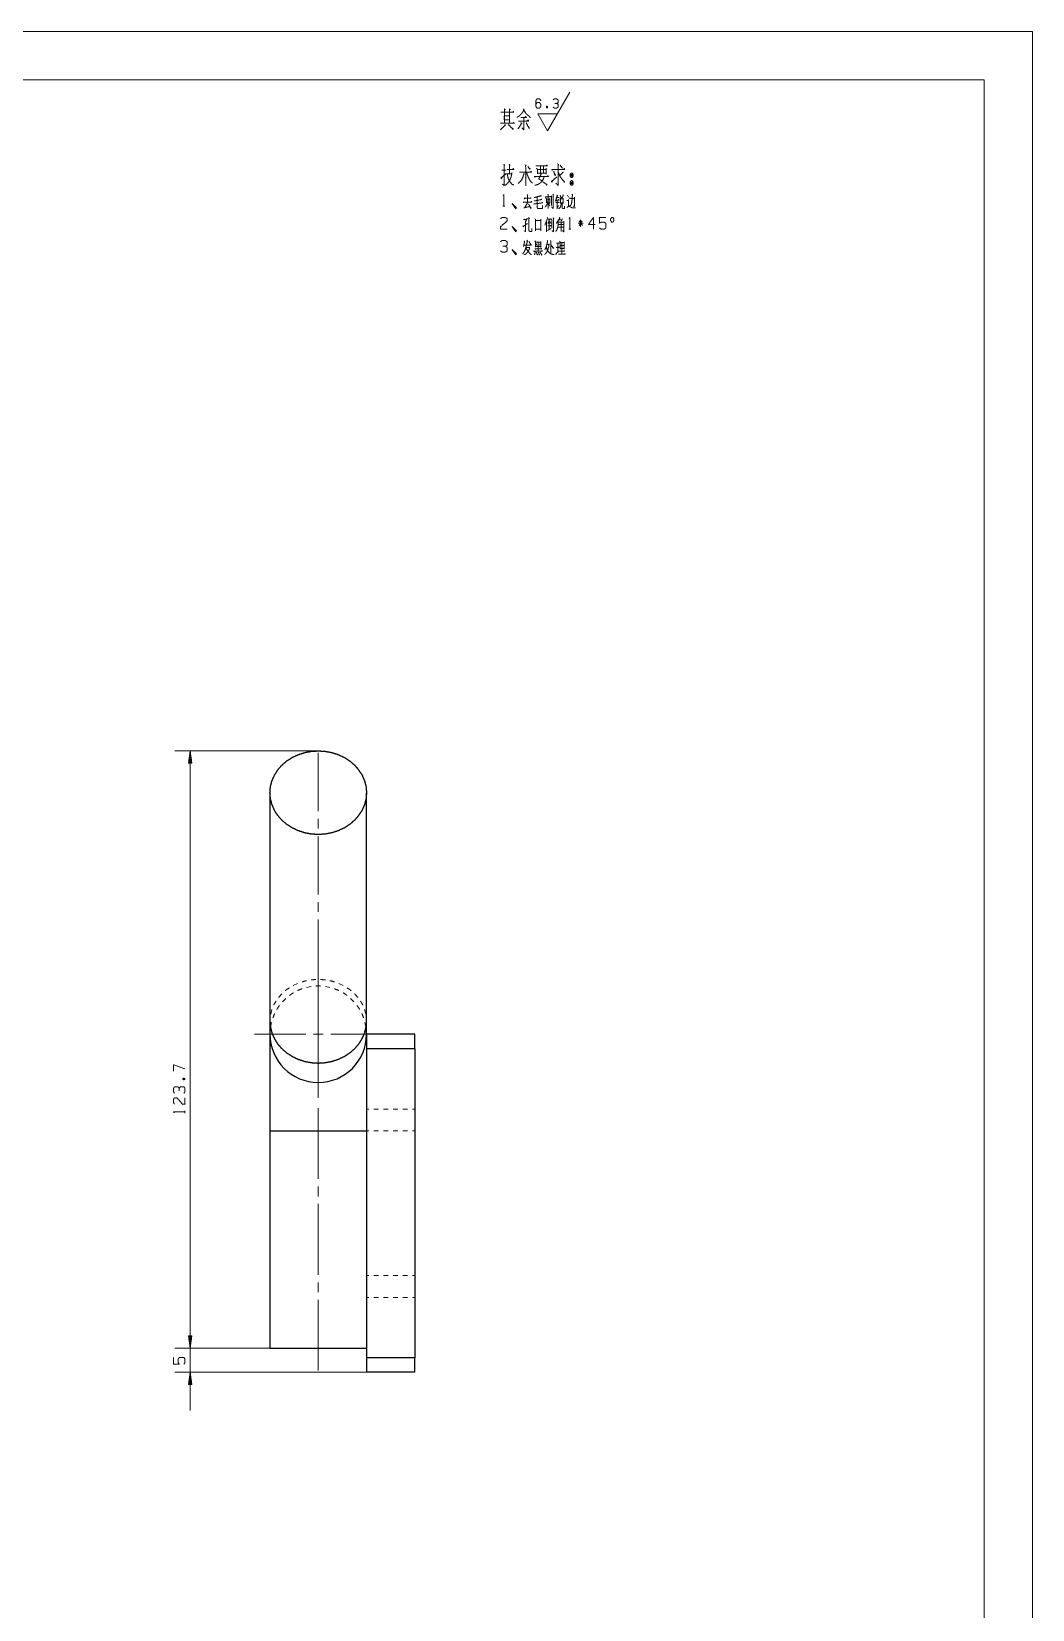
# Model space of a CAD drawing. Header units: millimetres. Extents: x 0 to 841, y 0 to 594.
# Drawn here: x 633.7 to 841, y 267.3 to 594 of the extents above; entities that cross this region are included whole.
import ezdxf

# ---------------------------------------------------------------- set-up
doc = ezdxf.new("R2010")
doc.units = ezdxf.units.MM
doc.layers.add('101', color=7, linetype='Continuous', true_color=0xffffff)

msp = doc.modelspace()

# ---------------------------------------------------------------- linework, layer by layer
at = {"layer": '101', "color": 133, "linetype": 'Continuous', "lineweight": 18}
for p, q in [((841, 594), (0, 594)), ((841, 0), (841, 594)), ((831, 584), (25, 584)), ((831, 10), (831, 584))]:
    msp.add_line(p, q, dxfattribs=at)
at = {"layer": '101', "color": 43, "linetype": 'Continuous', "lineweight": 18}
for p, q in [((740.39, 578.53), (740.51, 578.19)), ((740.57, 573.44), (745.18, 581.44)), ((740.57, 573.44), (738.55, 576.94)), ((738.55, 576.94), (742.59, 576.94))]:
    msp.add_line(p, q, dxfattribs=at)
at = {"layer": '101', "color": 72, "linetype": 'Continuous', "lineweight": 18}
for p, q in [((731.09, 565.31), (731.99, 565.31)), ((731.99, 564.52), (733.13, 564.52)), ((740.37, 559.27), (741.04, 559.29)), ((741.33, 559.97), (741.47, 559.82)), ((741.38, 559.87), (741.38, 557.99)), ((741.66, 560.32), (741.8, 560.17)), ((744.55, 559.02), (744.87, 559.02)), ((744.7, 560.09), (744.91, 559.69)), ((731.3, 557.87), (731.73, 557.87)), ((740.73, 558.64), (741.04, 557.87)), ((741.7, 555.43), (741.95, 555.36)), ((740.37, 554.71), (740.37, 552.53)), ((740.57, 552.81), (741.22, 553.23)), ((740.94, 554.33), (740.94, 553.06)), ((741.06, 554.76), (741.24, 554.26)), ((742.77, 553.48), (743.89, 553.48)), ((742.81, 554.03), (743.9, 554.03)), ((742.91, 555.01), (743.6, 555.01)), ((743.69, 555.21), (743.36, 554.73)), ((744.96, 553.11), (745.39, 553.11)), ((747.94, 554.31), (746.94, 554.31)), ((747.11, 554.78), (747.79, 553.83)), ((747.77, 554.78), (747.11, 553.83)), ((747.43, 553.58), (747.43, 555.01)), ((736.16, 549.27), (736.83, 549.27)), ((738.1, 550.39), (739.19, 550.39)), ((738.11, 549.49), (739.19, 549.49)), ((738.18, 550.12), (738.38, 549.69)), ((738.66, 550.29), (738.66, 548.54)), ((739.02, 550.12), (738.84, 549.69)), ((739.19, 550.52), (739.19, 549.29)), ((740.44, 549.89), (740.87, 549.89)), ((742.72, 550.17), (742.72, 548.34)), ((743.16, 549.69), (743.94, 549.69)), ((665.03, 377.04), (665.45, 377.2)), ((665.48, 370.08), (665.48, 370.51))]:
    msp.add_line(p, q, dxfattribs=at)
at = {"layer": '101', "color": 22, "linetype": 'Continuous', "lineweight": 18}
for p, q in [((693.08, 445.06), (663.4, 445.06)), ((666.57, 445.06), (666.24, 442.52)), ((666.5, 442.52), (666.5, 444.49)), ((666.55, 442.52), (666.55, 444.87)), ((666.91, 442.52), (666.57, 445.06)), ((666.57, 445.06), (666.57, 321.4)), ((666.6, 442.52), (666.6, 444.87)), ((666.65, 442.52), (666.65, 444.49)), ((666.24, 442.52), (666.24, 442.56)), ((666.24, 442.52), (666.24, 442.56)), ((666.24, 442.52), (666.91, 442.52)), ((666.29, 442.52), (666.29, 442.94)), ((666.34, 442.52), (666.34, 443.33)), ((666.39, 442.52), (666.39, 443.71)), ((666.44, 442.52), (666.44, 444.1)), ((666.7, 442.52), (666.7, 444.1)), ((666.75, 442.52), (666.75, 443.71)), ((666.8, 442.52), (666.8, 443.33)), ((666.85, 442.52), (666.85, 442.94)), ((666.9, 442.52), (666.9, 442.56)), ((666.9, 442.52), (666.9, 442.56)), ((666.57, 308.47), (666.57, 329.34)), ((666.24, 323.94), (666.24, 323.91)), ((666.91, 323.94), (666.24, 323.94)), ((666.24, 323.94), (666.24, 323.91)), ((666.24, 323.94), (666.57, 321.4)), ((666.91, 323.94), (666.24, 323.94)), ((666.24, 323.94), (666.57, 321.4)), ((666.24, 323.94), (666.24, 323.91)), ((666.24, 323.94), (666.24, 323.91)), ((666.29, 323.94), (666.29, 323.53)), ((666.29, 323.94), (666.29, 323.53)), ((666.34, 323.94), (666.34, 323.14)), ((666.34, 323.94), (666.34, 323.14)), ((666.39, 323.94), (666.39, 322.75)), ((666.39, 323.94), (666.39, 322.75)), ((666.44, 323.94), (666.44, 322.37)), ((666.44, 323.94), (666.44, 322.37)), ((666.5, 323.94), (666.5, 321.98)), ((666.5, 323.94), (666.5, 321.98)), ((666.55, 323.94), (666.55, 321.6)), ((666.55, 323.94), (666.55, 321.6)), ((666.57, 321.4), (666.91, 323.94)), ((666.57, 321.4), (666.91, 323.94)), ((666.6, 323.94), (666.6, 321.6)), ((666.6, 323.94), (666.6, 321.6)), ((666.65, 323.94), (666.65, 321.98)), ((666.65, 323.94), (666.65, 321.98)), ((666.7, 323.94), (666.7, 322.37)), ((666.7, 323.94), (666.7, 322.37)), ((666.75, 323.94), (666.75, 322.75)), ((666.75, 323.94), (666.75, 322.75)), ((666.8, 323.94), (666.8, 323.14)), ((666.8, 323.94), (666.8, 323.14)), ((666.85, 323.94), (666.85, 323.53)), ((666.85, 323.94), (666.85, 323.53)), ((666.9, 323.94), (666.9, 323.91)), ((666.9, 323.94), (666.9, 323.91)), ((666.9, 323.94), (666.9, 323.91)), ((666.9, 323.94), (666.9, 323.91)), ((683.08, 321.4), (663.4, 321.4)), ((683.08, 321.4), (663.4, 321.4)), ((703.08, 316.4), (663.4, 316.4)), ((666.57, 316.4), (666.24, 313.86)), ((666.24, 313.86), (666.24, 313.9)), ((666.24, 313.86), (666.24, 313.9)), ((666.24, 313.86), (666.91, 313.86)), ((666.29, 313.86), (666.29, 314.28)), ((666.34, 313.86), (666.34, 314.67)), ((666.39, 313.86), (666.39, 315.05)), ((666.44, 313.86), (666.44, 315.44)), ((666.5, 313.86), (666.5, 315.83)), ((666.55, 313.86), (666.55, 316.21)), ((666.91, 313.86), (666.57, 316.4)), ((666.6, 313.86), (666.6, 316.21)), ((666.65, 313.86), (666.65, 315.83)), ((666.7, 313.86), (666.7, 315.44)), ((666.75, 313.86), (666.75, 315.05)), ((666.8, 313.86), (666.8, 314.67)), ((666.85, 313.86), (666.85, 314.28)), ((666.9, 313.86), (666.9, 313.9)), ((666.9, 313.86), (666.9, 313.9))]:
    msp.add_line(p, q, dxfattribs=at)
at = {"layer": '101', "color": 203, "linetype": 'Continuous', "lineweight": 25}
for p, q in [((683.08, 436.4), (683.08, 389.08)), ((703.08, 389.08), (703.08, 436.4)), ((713.08, 386.4), (703.08, 386.4)), ((703.08, 383.4), (703.08, 319.4)), ((713.08, 383.4), (703.08, 383.4)), ((713.08, 383.4), (713.08, 319.4)), ((683.08, 366.4), (683.08, 321.4)), ((713.08, 319.4), (703.08, 319.4)), ((713.08, 316.4), (703.08, 316.4))]:
    msp.add_line(p, q, dxfattribs=at)
at = {"layer": '101', "color": 151, "linetype": 'Continuous', "lineweight": 18}
for p, q in [((693.08, 431), (693.08, 428.99)), ((693.08, 427.41), (693.08, 415.33)), ((693.08, 413.75), (693.08, 411.74)), ((693.08, 410.15), (693.08, 398.08)), ((693.08, 389), (693.08, 399.58)), ((693.08, 396.49), (693.08, 394.49)), ((690.49, 386.4), (679.91, 386.4)), ((692.08, 386.4), (694.09, 386.4)), ((693.08, 385.4), (693.08, 387.41)), ((695.67, 386.4), (706.26, 386.4)), ((693.08, 383.81), (693.08, 373.23)), ((693.08, 354.83), (693.08, 352.82)), ((693.08, 351.24), (693.08, 336.57)), ((693.08, 334.99), (693.08, 332.98))]:
    msp.add_line(p, q, dxfattribs=at)
at = {"layer": '101', "color": 53, "linetype": 'Continuous', "lineweight": 18}
for p, q in [((688.79, 396.9), (687.91, 396.48)), ((691.62, 396.29), (690.66, 396.08)), ((695.51, 396.08), (694.55, 396.29)), ((698.26, 396.48), (697.37, 396.9)), ((686.38, 393.8), (685.68, 393.11)), ((700.48, 393.11), (699.79, 393.8)), ((683.12, 389.57), (683.08, 389.08)), ((683.4, 388.83), (683.19, 387.87)), ((683.48, 391.49), (683.24, 390.54)), ((702.92, 390.54), (702.69, 391.49)), ((702.97, 387.87), (702.76, 388.83)), ((703.08, 389.08), (703.04, 389.57)), ((683.12, 386.89), (683.08, 386.4)), ((703.08, 386.4), (703.05, 386.89)), ((703.58, 370.9), (703.08, 370.9)), ((705.58, 370.9), (704.58, 370.9)), ((707.58, 370.9), (706.58, 370.9)), ((709.58, 370.9), (708.58, 370.9)), ((711.58, 370.9), (710.58, 370.9)), ((713.08, 370.9), (712.58, 370.9)), ((703.08, 366.4), (703.58, 366.4)), ((704.58, 366.4), (705.58, 366.4)), ((706.58, 366.4), (707.58, 366.4)), ((708.58, 366.4), (709.58, 366.4)), ((710.58, 366.4), (711.58, 366.4)), ((712.58, 366.4), (713.08, 366.4)), ((703.08, 336.4), (703.58, 336.4)), ((704.58, 336.4), (705.58, 336.4)), ((706.58, 336.4), (707.58, 336.4)), ((708.58, 336.4), (709.58, 336.4)), ((710.58, 336.4), (711.58, 336.4)), ((712.58, 336.4), (713.08, 336.4)), ((703.08, 331.9), (703.58, 331.9)), ((704.58, 331.9), (705.58, 331.9)), ((706.58, 331.9), (707.58, 331.9)), ((708.58, 331.9), (709.58, 331.9)), ((710.58, 331.9), (711.58, 331.9)), ((712.58, 331.9), (713.08, 331.9))]:
    msp.add_line(p, q, dxfattribs=at)
at = {"layer": '101', "color": 203, "linetype": 'Continuous', "lineweight": 25}
msp.add_arc((693.08, 386.4), 10, 180, 0, dxfattribs=at)
at = {"layer": '101', "color": 43, "linetype": 'Continuous', "lineweight": 18}
for points, knots in [([(738.14, 578.92), (738.39, 579.29), (738.93, 579.29), (739.19, 578.92), (739.19, 578.54), (738.93, 578.17), (738.39, 578.17), (738.14, 578.54), (738.14, 579.67), (738.39, 580.04), (738.93, 580.04), (739.19, 579.67)], [0, 0, 0.076957, 0.169761, 0.248073, 0.312018, 0.39033, 0.483134, 0.560091, 0.751927, 0.828884, 0.921688, 1, 1]), ([(740.39, 578.19), (740.51, 578.19), (740.58, 578.37), (740.51, 578.53), (740.39, 578.53), (740.32, 578.37), (740.39, 578.19), (740.51, 578.53)], [0, 0, 0.093979, 0.236785, 0.365932, 0.459911, 0.589083, 0.731911, 1, 1]), ([(742.51, 579.12), (742.78, 579.29), (742.78, 579.86), (742.51, 580.04), (741.97, 580.04), (741.71, 579.86)], [0, 0, 0.153866, 0.429852, 0.583718, 0.846134, 1, 1]), ([(741.72, 578.35), (741.97, 578.17), (742.51, 578.17), (742.78, 578.35), (742.78, 578.92), (742.51, 579.12), (742.11, 579.12)], [0, 0, 0.124117, 0.343691, 0.472437, 0.703366, 0.836716, 1, 1])]:
    msp.add_open_spline(points, degree=1, knots=knots, dxfattribs=at)
at = {"layer": '101', "color": 72, "linetype": 'Continuous', "lineweight": 18}
for points, knots in [([(731.61, 578), (731.79, 577.85), (731.63, 577.7), (731.63, 578), (731.63, 575), (731.63, 577.28), (730.86, 577.28), (733.6, 577.28), (732.67, 577.28), (732.67, 577.96), (732.67, 575), (732.67, 576.57), (731.61, 576.57), (731.61, 575.71), (732.67, 575.71), (732.67, 575), (730.81, 575), (733.68, 575), (733.54, 575.18), (733.41, 575)], [0, 0, 0.009717, 0.018621, 0.030837, 0.152991, 0.246133, 0.277439, 0.38863, 0.426414, 0.453899, 0.574526, 0.638658, 0.681838, 0.716958, 0.760138, 0.78915, 0.864715, 0.981302, 0.990651, 1, 1]), ([(732.69, 577.77), (732.83, 577.88), (732.67, 578)], [0, 0, 0.471566, 1, 1]), ([(733.36, 577.28), (733.49, 577.47), (733.57, 577.28)], [0, 0, 0.529982, 1, 1]), ([(735.58, 578), (735.74, 577.85), (735.66, 577.88), (735.5, 577.43), (735.23, 577.06), (734.92, 576.72), (734.62, 576.46), (734.25, 576.23)], [0, 0, 0.086302, 0.121013, 0.309412, 0.490684, 0.673771, 0.828652, 1, 1]), ([(735.02, 575.15), (735.26, 574.88), (735.21, 575), (734.47, 573.83)], [0, 0, 0.190881, 0.257794, 1, 1]), ([(734.54, 575.48), (736.64, 575.48), (736.51, 575.71), (736.37, 575.41)], [0, 0, 0.780464, 0.87778, 1, 1]), ([(735.02, 576.23), (736.22, 576.23), (736.03, 576.42), (735.9, 576.23)], [0, 0, 0.707431, 0.863863, 1, 1]), ([(735.63, 576.23), (735.63, 573.65), (735.26, 574.06)], [0, 0, 0.823414, 1, 1]), ([(735.63, 577.77), (735.84, 577.47), (736.03, 577.1), (736.4, 576.76), (736.85, 576.38), (736.98, 576.27), (737.01, 576.27), (736.9, 576.12)], [0, 0, 0.162722, 0.348021, 0.5702, 0.829894, 0.906884, 0.918639, 1, 1]), ([(736.14, 575.07), (736.75, 573.98), (736.77, 574.13), (736.72, 573.91)], [0, 0, 0.764777, 0.858208, 1, 1]), ([(731.74, 574.77), (731.85, 574.58), (731.82, 574.66), (730.81, 573.65)], [0, 0, 0.125023, 0.171185, 1, 1]), ([(732.43, 574.77), (733.41, 573.8), (733.41, 573.98), (733.36, 573.65)], [0, 0, 0.723271, 0.821334, 1, 1]), ([(731.49, 566.54), (731.7, 566.32), (731.59, 566.47), (731.59, 562.12), (731.22, 562.42)], [0, 0, 0.058121, 0.092651, 0.910294, 1, 1]), ([(732.2, 565.42), (733.61, 565.42), (733.48, 565.68), (733.34, 565.46)], [0, 0, 0.716764, 0.866769, 1, 1]), ([(732.6, 566.54), (732.84, 566.32), (732.71, 566.39), (732.71, 564.56)], [0, 0, 0.141509, 0.207213, 1, 1]), ([(735.91, 566.39), (736.15, 566.28), (736.04, 566.32), (736.04, 562.08), (736.04, 564.89), (734.77, 564.89), (737.26, 564.89), (737.13, 565.08), (737.08, 564.89)], [0, 0, 0.022711, 0.032398, 0.397208, 0.63934, 0.748903, 0.963459, 0.983225, 1, 1]), ([(736.52, 566.09), (736.89, 565.46), (736.97, 565.61), (736.79, 565.68)], [0, 0, 0.665971, 0.819244, 1, 1]), ([(738.16, 566.17), (740.57, 566.17), (740.44, 566.36), (740.28, 566.17)], [0, 0, 0.835355, 0.914868, 1, 1]), ([(738.29, 565.68), (738.5, 565.49), (738.5, 564.52), (738.5, 564.71), (740.28, 564.71), (740.28, 564.44), (740.28, 565.76), (740.28, 565.46), (738.42, 565.46), (739.09, 565.46), (739.09, 566.13), (739.09, 564.71), (739.75, 564.71), (739.75, 566.09)], [0, 0, 0.024061, 0.106927, 0.122862, 0.273837, 0.296145, 0.407697, 0.433196, 0.590925, 0.647256, 0.704627, 0.825743, 0.882074, 1, 1]), ([(741.68, 565.42), (741.55, 565.27), (741.47, 565.46), (744.12, 565.46), (744.04, 565.64), (743.93, 565.46)], [0, 0, 0.057614, 0.116236, 0.879373, 0.937994, 1, 1]), ([(742.66, 566.62), (742.87, 566.36), (742.79, 566.51), (742.79, 562.16), (742.29, 562.61)], [0, 0, 0.060998, 0.091683, 0.877919, 1, 1]), ([(743.19, 566.32), (743.67, 565.68), (743.69, 565.79), (743.48, 565.83)], [0, 0, 0.706368, 0.808889, 1, 1]), ([(730.93, 563.84), (731.01, 563.51), (730.96, 563.69), (731.99, 564.59)], [0, 0, 0.181298, 0.283186, 1, 1]), ([(733.21, 564.78), (733.11, 564.26), (733, 563.84), (732.87, 563.51), (732.71, 563.13), (732.44, 562.76), (732.18, 562.46), (731.75, 562.16)], [0, 0, 0.172183, 0.309101, 0.425656, 0.55661, 0.704258, 0.832959, 1, 1]), ([(732.26, 564.37), (732.31, 564.11), (732.36, 563.81), (732.47, 563.47), (732.63, 563.13), (733.13, 562.42), (733.56, 562.23)], [0, 0, 0.101608, 0.217195, 0.351422, 0.49297, 0.824026, 1, 1]), ([(735.72, 564.71), (735.59, 564.18), (735.35, 563.58), (735.09, 563.13), (734.51, 562.57)], [0, 0, 0.214885, 0.471135, 0.678419, 1, 1]), ([(736.28, 564.74), (736.39, 564.33), (736.6, 563.81), (736.86, 563.32), (737.16, 562.87), (737.47, 562.64)], [0, 0, 0.172225, 0.401199, 0.625589, 0.842427, 1, 1]), ([(738.08, 563.99), (737.95, 563.84), (737.81, 563.99), (740.78, 563.99), (740.62, 564.18), (740.49, 563.92)], [0, 0, 0.051201, 0.102416, 0.861898, 0.924785, 1, 1]), ([(739.83, 563.88), (739.75, 563.58), (739.51, 563.09), (739.01, 562.61), (738.53, 562.31), (737.95, 562.16)], [0, 0, 0.114094, 0.313638, 0.571358, 0.778594, 1, 1]), ([(739.14, 564.59), (739.32, 564.44), (739.25, 564.52), (738.79, 563.54), (740.39, 562.31), (740.44, 562.42), (740.33, 562.12)], [0, 0, 0.061506, 0.089681, 0.366515, 0.885945, 0.917993, 1, 1]), ([(741.63, 563.17), (741.49, 562.83), (741.36, 562.94), (742.5, 563.92)], [0, 0, 0.178048, 0.26341, 1, 1]), ([(741.84, 565.08), (742.1, 564.22), (742.24, 564.33), (742.05, 564.52)], [0, 0, 0.673332, 0.803103, 1, 1]), ([(743.83, 564.93), (743.11, 564.18), (742.85, 564.74), (743.11, 564.11), (743.35, 563.73), (743.61, 563.39), (744.07, 562.87), (744.12, 562.87), (743.93, 562.79)], [0, 0, 0.248765, 0.397959, 0.563608, 0.670255, 0.773237, 0.93925, 0.951966, 1, 1]), ([(745.68, 564.71), (745.44, 564.71), (745.23, 564.41), (745.23, 564.07), (745.44, 563.77), (745.68, 563.77), (745.89, 564.07), (745.89, 564.41), (745.68, 564.71)], [0, 0, 0.090982, 0.231119, 0.359849, 0.5, 0.590982, 0.731132, 0.859862, 1, 1]), ([(745.89, 562.79), (745.68, 563.13), (745.44, 563.13), (745.23, 562.79), (745.23, 562.49), (745.44, 562.16), (745.68, 562.16), (745.89, 562.49), (745.89, 562.79)], [0, 0, 0.149213, 0.238495, 0.387708, 0.5, 0.649213, 0.738495, 0.887708, 1, 1]), ([(745.44, 564.07), (745.68, 564.07), (745.44, 564.41), (745.44, 564.07)], [0, 0, 0.241108, 0.658855, 1, 1]), ([(745.44, 562.79), (745.44, 562.49), (745.68, 562.49)], [0, 0, 0.557074, 1, 1]), ([(745.68, 564.07), (745.68, 564.41), (745.44, 564.41)], [0, 0, 0.585905, 1, 1]), ([(745.68, 562.79), (745.44, 562.79), (745.68, 562.49), (745.68, 562.79)], [0, 0, 0.258764, 0.674549, 1, 1]), ([(731.37, 560.04), (731.51, 560.24), (731.51, 557.87)], [0, 0, 0.093489, 1, 1]), ([(736.39, 560.27), (736.51, 560.09), (736.42, 560.17), (736.42, 558.69), (735.55, 558.69), (737.3, 558.69), (737.22, 558.79), (737.11, 558.67)], [0, 0, 0.045415, 0.069981, 0.382574, 0.566122, 0.936968, 0.965253, 1, 1]), ([(735.68, 558.67), (735.61, 558.59), (735.55, 558.69)], [0, 0, 0.476515, 1, 1]), ([(735.91, 559.47), (735.82, 559.37), (735.77, 559.47), (737.15, 559.47), (737.06, 559.59), (736.99, 559.47)], [0, 0, 0.069443, 0.128332, 0.845649, 0.925293, 1, 1]), ([(739.17, 560.09), (739.26, 559.92), (739.21, 559.97), (737.78, 559.62), (738.43, 559.77), (738.43, 557.57), (738.47, 557.42), (738.56, 557.39), (739.51, 557.39), (739.51, 557.97)], [0, 0, 0.030686, 0.042097, 0.272773, 0.377783, 0.722123, 0.746243, 0.76062, 0.91, 1, 1]), ([(737.8, 558.92), (739.37, 559.22), (739.26, 559.29), (739.14, 559.17)], [0, 0, 0.839685, 0.907769, 1, 1]), ([(740.66, 559.04), (740.59, 558.67), (740.55, 558.44), (740.48, 558.24), (740.3, 557.94), (740.21, 557.82), (740.07, 557.64)], [0, 0, 0.246556, 0.3937, 0.530758, 0.755713, 0.854611, 1, 1]), ([(740.25, 559.74), (740.2, 559.62), (740.11, 559.77), (741.19, 559.77), (741.12, 559.92), (741.06, 559.77)], [0, 0, 0.079247, 0.180878, 0.810294, 0.907113, 1, 1]), ([(740.25, 559.49), (740.36, 559.34), (740.36, 558.52)], [0, 0, 0.182122, 1, 1]), ([(740.62, 560.34), (740.69, 560.22), (740.69, 557.37)], [0, 0, 0.047975, 1, 1]), ([(741.04, 559.42), (741.04, 558.44), (740.89, 558.59)], [0, 0, 0.816829, 1, 1]), ([(741.73, 560.22), (741.73, 557.37), (741.42, 557.62)], [0, 0, 0.875676, 1, 1]), ([(742.53, 560.17), (742.67, 559.99), (742.6, 560.07), (742.23, 558.87), (742.47, 559.62), (743, 559.62)], [0, 0, 0.077467, 0.112954, 0.545471, 0.81742, 1, 1]), ([(742.26, 558.59), (743, 558.59), (742.9, 558.69), (742.81, 558.57)], [0, 0, 0.712961, 0.852967, 1, 1]), ([(742.35, 559.12), (742.99, 559.12), (742.9, 559.24), (742.83, 559.12)], [0, 0, 0.681984, 0.846075, 1, 1]), ([(742.58, 559.09), (742.58, 557.57), (742.49, 557.34), (742.84, 557.97)], [0, 0, 0.613741, 0.711019, 1, 1]), ([(743.14, 559.52), (743.23, 559.37), (743.23, 558.42), (743.23, 558.54), (743.82, 558.54), (743.82, 558.42), (743.82, 559.47), (743.82, 559.34), (743.22, 559.34)], [0, 0, 0.046631, 0.301099, 0.334585, 0.49081, 0.524296, 0.80555, 0.839036, 1, 1]), ([(743.18, 560.09), (743.41, 559.52), (743.46, 559.59), (743.32, 559.77)], [0, 0, 0.661508, 0.759661, 1, 1]), ([(743.76, 560.19), (743.85, 560.04), (743.82, 560.12), (743.6, 559.59)], [0, 0, 0.21151, 0.312235, 1, 1]), ([(744.94, 559.24), (744.94, 557.99), (744.93, 557.84), (744.78, 557.72), (744.59, 557.57)], [0, 0, 0.681079, 0.763391, 0.866209, 1, 1]), ([(745.14, 559.59), (745.24, 559.42), (746.16, 559.42)], [0, 0, 0.182106, 1, 1]), ([(745.6, 560.34), (745.74, 560.19), (745.7, 559.84), (745.67, 559.37), (745.6, 558.69), (745.46, 558.19), (745.3, 557.92)], [0, 0, 0.080845, 0.218799, 0.405554, 0.671689, 0.875426, 1, 1]), ([(746.18, 559.69), (746.13, 557.82), (745.86, 557.87)], [0, 0, 0.874238, 1, 1]), ([(730.84, 555.26), (731.16, 555.48), (731.85, 555.48), (732.19, 555.26), (732.19, 554.78), (730.83, 553.58), (730.84, 553.11), (732.19, 553.11)], [0, 0, 0.069697, 0.192984, 0.265276, 0.350224, 0.674741, 0.759756, 1, 1]), ([(733.38, 558.14), (733.99, 557.52), (733.84, 557.52), (733.24, 558.37), (733.99, 557.29), (734.14, 557.52), (733.24, 558.37)], [0, 0, 0.178021, 0.207051, 0.42079, 0.689029, 0.74561, 1, 1]), ([(736.39, 558.54), (735.84, 557.52), (735.68, 557.52), (736.93, 557.77), (736.65, 558.29), (737.09, 557.47), (737.11, 557.62), (737.08, 557.29)], [0, 0, 0.25206, 0.286559, 0.564065, 0.693392, 0.896346, 0.929098, 1, 1]), ([(736.63, 555.51), (736.81, 555.31), (736.72, 555.36), (736.72, 552.83), (736.74, 552.71), (736.9, 552.63), (737.3, 552.63), (737.3, 553.21)], [0, 0, 0.063903, 0.088212, 0.692691, 0.722908, 0.765015, 0.862343, 1, 1]), ([(737.69, 558.29), (739.53, 558.54), (739.46, 558.67), (739.35, 558.54)], [0, 0, 0.857808, 0.9242, 1, 1]), ([(740.04, 553.93), (740.59, 555.36), (740.5, 555.51), (740.48, 555.53)], [0, 0, 0.881756, 0.982325, 1, 1]), ([(743.06, 555.56), (743.11, 555.36), (742.4, 554.23)], [0, 0, 0.134746, 1, 1]), ([(743.39, 558.47), (743.39, 558.19), (743.32, 557.92), (743.22, 557.64), (743.09, 557.47), (742.86, 557.34)], [0, 0, 0.206834, 0.420392, 0.642081, 0.803259, 1, 1]), ([(743.59, 558.47), (743.59, 557.52), (743.66, 557.42), (743.8, 557.37), (744.06, 557.37), (744.06, 557.84)], [0, 0, 0.484067, 0.546468, 0.622879, 0.757988, 1, 1]), ([(745, 557.97), (745.12, 557.77), (745.3, 557.69), (745.49, 557.59), (745.67, 557.52), (745.86, 557.49), (746.11, 557.47), (746.36, 557.47)], [0, 0, 0.153728, 0.279181, 0.422103, 0.547605, 0.675699, 0.83826, 1, 1]), ([(745.03, 555.28), (745.17, 555.48), (745.17, 553.11)], [0, 0, 0.093489, 1, 1]), ([(750.4, 554.06), (749.05, 554.06), (750.06, 555.48), (750.06, 553.11)], [0, 0, 0.245875, 0.565297, 1, 1]), ([(751.31, 553.33), (751.65, 553.11), (752.34, 553.11), (752.67, 553.33), (752.67, 554.28), (752.34, 554.53), (751.65, 554.53), (751.31, 554.31), (751.31, 555.48), (752.67, 555.48)], [0, 0, 0.062232, 0.168345, 0.230578, 0.376815, 0.441266, 0.547379, 0.609608, 0.790485, 1, 1]), ([(753.87, 554.53), (754.1, 554.53), (754.31, 554.86), (754.31, 555.18), (754.1, 555.51), (753.87, 555.51), (753.64, 555.18), (753.64, 554.86), (753.87, 554.53)], [0, 0, 0.085677, 0.230404, 0.351581, 0.496309, 0.581985, 0.730404, 0.851581, 1, 1]), ([(733.38, 553.38), (733.99, 552.76), (733.84, 552.76), (733.24, 553.61), (733.99, 552.53), (734.14, 552.76), (733.24, 553.61)], [0, 0, 0.178021, 0.207051, 0.42079, 0.689029, 0.74561, 1, 1]), ([(735.45, 553.76), (735.59, 553.56), (735.52, 553.66), (736.39, 554.23)], [0, 0, 0.174083, 0.261125, 1, 1]), ([(735.7, 555.16), (735.66, 555.06), (735.57, 555.11), (736.32, 555.11)], [0, 0, 0.111661, 0.218543, 1, 1]), ([(736.35, 555.33), (736.01, 554.63), (736.01, 552.58), (735.77, 552.71)], [0, 0, 0.250171, 0.910691, 1, 1]), ([(738.03, 555.21), (738.1, 554.88), (738.1, 552.76), (738.1, 553.08), (739.19, 553.08), (739.19, 552.76), (739.19, 555.11), (739.19, 554.86), (738.11, 554.86)], [0, 0, 0.042197, 0.311815, 0.353048, 0.49209, 0.533323, 0.831485, 0.863203, 1, 1]), ([(740.62, 553.76), (741.29, 553.76), (741.19, 553.91), (741.12, 553.76)], [0, 0, 0.657746, 0.837636, 1, 1]), ([(740.96, 555.11), (740.69, 554.28), (741.15, 554.48)], [0, 0, 0.63357, 1, 1]), ([(740.71, 555.16), (741.31, 555.16), (741.24, 555.28), (741.15, 555.16)], [0, 0, 0.669499, 0.829464, 1, 1]), ([(741.38, 555.06), (741.49, 554.96), (741.49, 553.28)], [0, 0, 0.080068, 1, 1]), ([(741.82, 555.36), (741.82, 552.51), (741.49, 552.81)], [0, 0, 0.863553, 1, 1]), ([(742.63, 554.71), (742.76, 554.53), (742.76, 554.03), (742.74, 553.81), (742.72, 553.66), (742.67, 553.43), (742.6, 553.21), (742.51, 552.98), (742.42, 552.83), (742.28, 552.61)], [0, 0, 0.0957, 0.318944, 0.419727, 0.487161, 0.590364, 0.695679, 0.803607, 0.881356, 1, 1]), ([(742.77, 554.53), (743.94, 554.53), (743.94, 554.73), (743.94, 552.53), (743.66, 552.81)], [0, 0, 0.294506, 0.344999, 0.900405, 1, 1]), ([(743.3, 554.51), (743.39, 554.53), (743.39, 552.61)], [0, 0, 0.045541, 1, 1]), ([(731.85, 549.54), (732.19, 549.77), (732.19, 550.49), (731.85, 550.72), (731.16, 550.72), (730.83, 550.49)], [0, 0, 0.153857, 0.42984, 0.583706, 0.846108, 1, 1]), ([(730.84, 548.57), (731.16, 548.34), (731.85, 548.34), (732.19, 548.57), (732.19, 549.29), (731.85, 549.54), (731.34, 549.54)], [0, 0, 0.124127, 0.343695, 0.472443, 0.703374, 0.836714, 1, 1]), ([(736.28, 550.82), (736.4, 550.64), (736.17, 549.69), (736.1, 549.34), (735.93, 548.79), (735.84, 548.57), (735.73, 548.39), (735.66, 548.22), (735.41, 548.04)], [0, 0, 0.069925, 0.388854, 0.505364, 0.693863, 0.772735, 0.839509, 0.901094, 1, 1]), ([(735.75, 550.64), (735.8, 550.39), (735.61, 549.52)], [0, 0, 0.221847, 1, 1]), ([(736.86, 549.37), (736.83, 549.07), (736.74, 548.79), (736.6, 548.54), (736.4, 548.24), (736.19, 548.04), (736, 547.89), (735.68, 547.82)], [0, 0, 0.143877, 0.281455, 0.418245, 0.588529, 0.727373, 0.844312, 1, 1]), ([(735.7, 549.74), (737.23, 549.74), (737.15, 549.94), (737.06, 549.74)], [0, 0, 0.778571, 0.889285, 1, 1]), ([(736.17, 549.07), (736.24, 548.92), (736.39, 548.69), (736.49, 548.52), (736.72, 548.29), (736.86, 548.09), (737.06, 547.89), (737.25, 547.82)], [0, 0, 0.098111, 0.255384, 0.376445, 0.566723, 0.711653, 0.876718, 1, 1]), ([(736.72, 550.54), (737.02, 549.99), (737.06, 550.09)], [0, 0, 0.85524, 1, 1]), ([(738.1, 548.99), (738.08, 548.89), (737.96, 549.02), (739.35, 549.02), (739.26, 549.14), (739.17, 549.02)], [0, 0, 0.051298, 0.140129, 0.845389, 0.922682, 1, 1]), ([(737.97, 550.64), (738.08, 550.42), (738.08, 549.34)], [0, 0, 0.187927, 1, 1]), ([(740.9, 550.07), (740.8, 549.34), (740.73, 549.12), (740.69, 548.94), (740.59, 548.77), (740.5, 548.57), (740.44, 548.42), (740.32, 548.22), (740.21, 548.07), (739.98, 547.84)], [0, 0, 0.296659, 0.392138, 0.464424, 0.547274, 0.635792, 0.700213, 0.795429, 0.869802, 1, 1]), ([(740.5, 550.77), (740.59, 550.54), (740.5, 550.22), (740.46, 550.04), (740.39, 549.82), (740.32, 549.57), (740.25, 549.34), (740.2, 549.14), (740.11, 548.99), (740, 548.82)], [0, 0, 0.116535, 0.278924, 0.365, 0.478693, 0.603942, 0.717655, 0.817409, 0.901341, 1, 1]), ([(740.32, 549.42), (740.39, 549.24), (740.44, 549.04), (740.48, 548.87), (740.66, 548.52), (740.74, 548.42), (740.99, 548.17), (741.13, 548.04), (741.31, 547.94), (741.56, 547.87), (741.79, 547.87), (741.96, 547.84)], [0, 0, 0.075189, 0.157627, 0.228747, 0.384954, 0.438124, 0.578259, 0.653446, 0.734321, 0.837339, 0.928877, 1, 1]), ([(741.2, 550.74), (741.27, 550.57), (741.27, 548.04)], [0, 0, 0.069548, 1, 1]), ([(741.24, 549.87), (741.82, 549.07), (741.82, 549.29)], [0, 0, 0.814813, 1, 1]), ([(742.38, 549.27), (743, 549.27), (742.93, 549.42), (742.9, 549.29)], [0, 0, 0.676594, 0.857942, 1, 1]), ([(742.4, 550.19), (743, 550.19), (742.93, 550.29), (742.9, 550.17)], [0, 0, 0.704223, 0.84774, 1, 1]), ([(743.07, 550.59), (743.16, 550.44), (743.16, 548.94), (743.16, 549.07), (743.98, 549.07), (743.98, 548.94), (743.98, 550.44), (743.98, 550.34), (743.16, 550.34), (743.55, 550.34), (743.55, 547.94), (742.84, 547.94), (744.19, 547.94), (744.1, 547.99), (744.08, 548.04), (743.98, 547.89)], [0, 0, 0.016857, 0.162101, 0.174202, 0.252927, 0.265028, 0.410272, 0.419955, 0.49868, 0.536333, 0.768723, 0.837184, 0.967252, 0.977077, 0.982211, 1, 1]), ([(733.38, 548.62), (733.99, 547.99), (733.84, 547.99), (733.24, 548.84), (733.99, 547.77), (734.14, 547.99), (733.24, 548.84)], [0, 0, 0.178021, 0.207051, 0.42079, 0.689029, 0.74561, 1, 1]), ([(737.88, 548.54), (737.8, 548.44), (737.69, 548.54), (739.49, 548.54), (739.42, 548.67), (739.3, 548.54)], [0, 0, 0.055572, 0.116274, 0.86695, 0.92675, 1, 1]), ([(737.94, 548.42), (738.04, 548.32), (737.85, 547.74)], [0, 0, 0.193614, 1, 1]), ([(738.29, 548.34), (738.43, 547.77), (738.52, 547.82), (738.38, 547.97)], [0, 0, 0.658064, 0.770932, 1, 1]), ([(738.7, 548.34), (738.86, 547.74), (738.93, 547.74), (738.8, 547.94)], [0, 0, 0.669903, 0.746198, 1, 1]), ([(739.03, 548.34), (739.37, 547.72), (739.44, 547.77), (739.26, 547.94)], [0, 0, 0.679077, 0.761944, 1, 1]), ([(742.47, 548.07), (742.31, 547.82), (742.24, 547.89), (742.93, 548.59)], [0, 0, 0.214441, 0.289026, 1, 1]), ([(743.07, 548.52), (744.08, 548.52), (744.01, 548.69), (743.94, 548.54)], [0, 0, 0.739692, 0.878262, 1, 1]), ([(665.48, 379.22), (663.1, 380.07), (663.1, 378.73)], [0, 0, 0.652472, 1, 1]), ([(665.45, 377.04), (665.45, 377.2), (665.23, 377.28), (665.03, 377.2), (665.03, 377.04), (665.23, 376.95), (665.45, 377.04), (665.03, 377.2)], [0, 0, 0.09396, 0.236767, 0.365956, 0.459917, 0.589106, 0.731913, 1, 1]), ([(664.28, 375.18), (664.05, 375.52), (663.33, 375.52), (663.1, 375.18), (663.1, 374.49), (663.33, 374.16)], [0, 0, 0.153868, 0.429848, 0.583724, 0.846123, 1, 1]), ([(663.33, 371.9), (663.1, 372.22), (663.1, 372.91), (663.33, 373.24), (663.8, 373.24), (665, 371.88), (665.48, 371.9), (665.48, 373.24)], [0, 0, 0.06969, 0.192974, 0.265277, 0.350224, 0.67474, 0.759753, 1, 1]), ([(665.25, 374.18), (665.48, 374.49), (665.48, 375.18), (665.25, 375.52), (664.53, 375.52), (664.28, 375.18), (664.28, 374.67)], [0, 0, 0.124126, 0.343692, 0.47245, 0.703379, 0.836728, 1, 1]), ([(663.3, 370.15), (663.1, 370.3), (665.48, 370.3)], [0, 0, 0.093489, 1, 1]), ([(665.25, 318.08), (665.48, 318.42), (665.48, 319.11), (665.25, 319.44), (664.3, 319.44), (664.05, 319.11), (664.05, 318.42), (664.28, 318.08), (663.1, 318.08), (663.1, 319.44)], [0, 0, 0.062229, 0.168344, 0.230575, 0.376817, 0.441267, 0.547383, 0.609608, 0.790489, 1, 1])]:
    msp.add_open_spline(points, degree=1, knots=knots, dxfattribs=at)
at = {"layer": '101', "color": 203, "linetype": 'Continuous', "lineweight": 25}
for points, knots in [([(693.08, 427.74), (694.51, 427.83), (695.9, 428.09), (697.24, 428.53), (698.49, 429.12), (699.63, 429.86), (700.64, 430.73), (701.49, 431.72), (702.18, 432.81), (702.68, 433.96), (702.98, 435.17), (703.08, 436.4), (702.98, 437.64), (702.68, 438.84), (702.18, 440), (701.49, 441.09), (700.64, 442.08), (699.63, 442.95), (698.49, 443.69), (697.24, 444.28), (695.9, 444.71), (694.51, 444.98), (693.08, 445.06), (691.66, 444.98), (690.27, 444.71), (688.93, 444.28), (687.68, 443.69), (686.53, 442.95), (685.52, 442.08), (684.67, 441.09), (683.99, 440), (683.49, 438.84), (683.18, 437.64), (683.08, 436.4), (683.18, 435.17), (683.49, 433.96), (683.99, 432.81), (684.67, 431.72), (685.52, 430.73), (686.53, 429.86), (687.68, 429.12), (688.93, 428.53), (690.27, 428.09), (691.66, 427.83), (693.08, 427.74)], [0, 0, 0.024312, 0.048502, 0.072455, 0.096075, 0.119284, 0.142041, 0.164334, 0.186194, 0.207688, 0.228914, 0.25, 0.271086, 0.292313, 0.313806, 0.335666, 0.35796, 0.380716, 0.403926, 0.427545, 0.451498, 0.475688, 0.5, 0.524312, 0.548502, 0.572455, 0.596074, 0.619285, 0.642041, 0.664334, 0.686195, 0.707687, 0.728914, 0.75, 0.771087, 0.792313, 0.813806, 0.835666, 0.857959, 0.880716, 0.903926, 0.927545, 0.951498, 0.975688, 1, 1]), ([(683.08, 389.08), (683.08, 388.13), (683.08, 386.84), (683.08, 386.4)], [0, 0, 0.354692, 0.836887, 1, 1]), ([(683.08, 389.08), (683.18, 387.85), (683.49, 386.64), (683.99, 385.49), (684.67, 384.4), (685.52, 383.41), (686.53, 382.54), (687.68, 381.8), (688.93, 381.21), (690.27, 380.77), (691.66, 380.51), (693.08, 380.42)], [0, 0, 0.084344, 0.169251, 0.255222, 0.342663, 0.431837, 0.522863, 0.615704, 0.71018, 0.805992, 0.902753, 1, 1]), ([(693.08, 380.42), (694.51, 380.51), (695.9, 380.77), (697.24, 381.21), (698.49, 381.8), (699.63, 382.54), (700.64, 383.41), (701.49, 384.4), (702.18, 385.49), (702.68, 386.64), (702.98, 387.85), (703.08, 389.08)], [0, 0, 0.097247, 0.194007, 0.28982, 0.384298, 0.477137, 0.568162, 0.657336, 0.744777, 0.83075, 0.915656, 1, 1]), ([(703.08, 386.4), (703.08, 386.51), (703.08, 387.38), (703.08, 389.08)], [0, 0, 0.040886, 0.365322, 1, 1]), ([(683.08, 386.4), (683.08, 385.97), (683.08, 384.68), (683.08, 382.58), (683.08, 381.27), (683.08, 378.16), (683.08, 374.54), (683.08, 372.58), (683.08, 368.49), (683.08, 366.4)], [0, 0, 0.021853, 0.086455, 0.190984, 0.256855, 0.412215, 0.593265, 0.690983, 0.895473, 1, 1]), ([(703.08, 386.4), (703.08, 386.3), (703.08, 385.53), (703.08, 384.18), (703.08, 383.4)], [0, 0, 0.034079, 0.292888, 0.741177, 1, 1]), ([(713.08, 383.4), (713.08, 384.18), (713.08, 385.53), (713.08, 386.3), (713.08, 386.4)], [0, 0, 0.258823, 0.707112, 0.965921, 1, 1]), ([(683.08, 366.4), (683.49, 366.4), (684.67, 366.4), (686.53, 366.4), (688.93, 366.4), (691.66, 366.4), (693.08, 366.4)], [0, 0, 0.04051, 0.15875, 0.34514, 0.584588, 0.857687, 1, 1]), ([(693.08, 366.4), (695.9, 366.4), (698.49, 366.4), (700.64, 366.4), (702.18, 366.4), (702.98, 366.4), (703.08, 366.4)], [0, 0, 0.281731, 0.540642, 0.755748, 0.909628, 0.989822, 1, 1]), ([(683.08, 321.4), (683.49, 321.4), (684.67, 321.4), (686.53, 321.4), (688.93, 321.4), (691.66, 321.4), (693.08, 321.4)], [0, 0, 0.04051, 0.15875, 0.34514, 0.584588, 0.857687, 1, 1]), ([(693.08, 321.4), (695.9, 321.4), (698.49, 321.4), (700.64, 321.4), (702.18, 321.4), (702.98, 321.4), (703.08, 321.4)], [0, 0, 0.281731, 0.540642, 0.755748, 0.909628, 0.989822, 1, 1]), ([(703.08, 319.4), (703.08, 318.63), (703.08, 317.28), (703.08, 316.51), (703.08, 316.4)], [0, 0, 0.258818, 0.70711, 0.965928, 1, 1]), ([(713.08, 316.4), (713.08, 316.51), (713.08, 317.28), (713.08, 318.63), (713.08, 319.4)], [0, 0, 0.034072, 0.29289, 0.741182, 1, 1])]:
    msp.add_open_spline(points, degree=1, knots=knots, dxfattribs=at)
at = {"layer": '101', "color": 151, "linetype": 'Continuous', "lineweight": 18}
for points, knots in [([(693.08, 444.66), (693.08, 443.07), (693.08, 432.59)], [0, 0, 0.131508, 1, 1]), ([(693.08, 392.9), (693.08, 384), (693.08, 380.83)], [0, 0, 0.736984, 1, 1]), ([(693.08, 371.08), (693.08, 367.9), (693.08, 356.42)], [0, 0, 0.216542, 1, 1]), ([(693.08, 331.39), (693.08, 319.9), (693.08, 316.73)], [0, 0, 0.783458, 1, 1])]:
    msp.add_open_spline(points, degree=1, knots=knots, dxfattribs=at)
at = {"layer": '101', "color": 53, "linetype": 'Continuous', "lineweight": 18}
for points, knots in [([(687.07, 395.98), (686.53, 395.63), (686.28, 395.41)], [0, 0, 0.657036, 1, 1]), ([(689.72, 395.8), (688.93, 395.5), (688.81, 395.44)], [0, 0, 0.863618, 1, 1]), ([(690.66, 397.47), (690.27, 397.39), (689.72, 397.22)], [0, 0, 0.410116, 1, 1]), ([(692.59, 397.71), (691.66, 397.66), (691.62, 397.65)], [0, 0, 0.958724, 1, 1]), ([(693.57, 396.37), (693.08, 396.4), (692.59, 396.37)], [0, 0, 0.500021, 1, 1]), ([(694.55, 397.65), (694.51, 397.66), (693.57, 397.71)], [0, 0, 0.041317, 1, 1]), ([(696.45, 397.22), (695.9, 397.39), (695.51, 397.47)], [0, 0, 0.589908, 1, 1]), ([(697.35, 395.44), (697.24, 395.5), (696.44, 395.8)], [0, 0, 0.136387, 1, 1]), ([(699.88, 395.41), (699.63, 395.63), (699.09, 395.98)], [0, 0, 0.342964, 1, 1]), ([(684.34, 393.24), (683.99, 392.68), (683.86, 392.39)], [0, 0, 0.67163, 1, 1]), ([(685.07, 392.35), (684.67, 391.81), (684.52, 391.54)], [0, 0, 0.681785, 1, 1]), ([(685.54, 394.77), (685.52, 394.75), (684.9, 394.03)], [0, 0, 0.022456, 1, 1]), ([(687.95, 394.97), (687.68, 394.82), (687.14, 394.42)], [0, 0, 0.318176, 1, 1]), ([(699.02, 394.42), (698.49, 394.82), (698.21, 394.97)], [0, 0, 0.681814, 1, 1]), ([(701.26, 394.03), (700.64, 394.75), (700.62, 394.77)], [0, 0, 0.977576, 1, 1]), ([(701.64, 391.54), (701.49, 391.81), (701.09, 392.35)], [0, 0, 0.318209, 1, 1]), ([(702.31, 392.39), (702.18, 392.68), (701.83, 393.24)], [0, 0, 0.328381, 1, 1]), ([(684.05, 390.68), (683.99, 390.56), (683.69, 389.76)], [0, 0, 0.136357, 1, 1]), ([(702.47, 389.76), (702.18, 390.56), (702.11, 390.68)], [0, 0, 0.863643, 1, 1])]:
    msp.add_open_spline(points, degree=1, knots=knots, dxfattribs=at)

doc.saveas('drawing.dxf')
